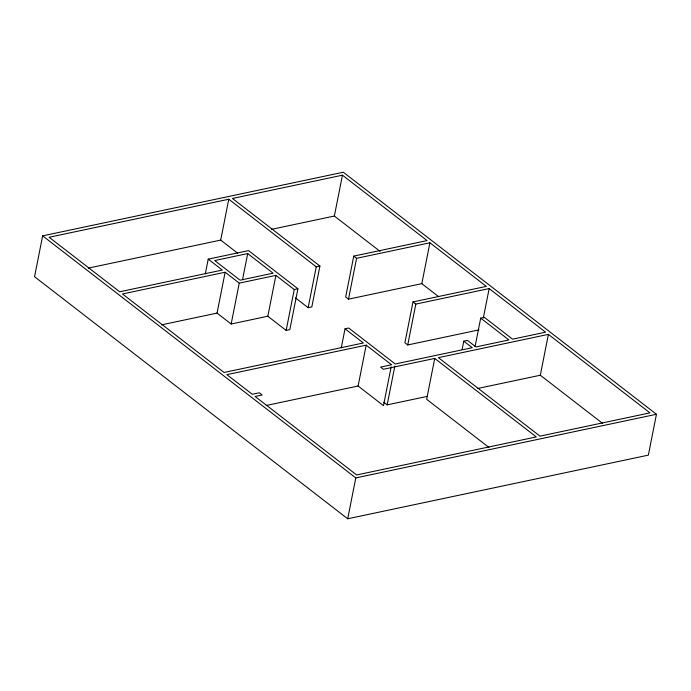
<?xml version="1.0" encoding="UTF-8"?>
<svg xmlns="http://www.w3.org/2000/svg" width="691" height="691" viewBox="0 0 691 691"><rect width="100%" height="100%" fill="white"/><g stroke="black" fill="none" stroke-linecap="round" stroke-linejoin="round"><path stroke-width="1.04" d="M42.643 235.856L34.55 276.72L347.703 518.777L648.357 455.144L656.45 414.28L343.297 172.223L42.643 235.856L355.796 477.913L656.45 414.28M205.313 273.817L208.216 259.142L248.553 250.608L297.916 288.769L289.831 329.633L286.16 330.41L267.823 316.236L231.157 324.001L217.052 313.092L161.53 324.848M237.678 253.226L220.697 240.105L228.79 199.233L49.13 237.263L119.655 291.783L222.321 270.051L208.216 259.142M217.052 313.092L225.145 272.228L122.48 293.96L224.039 372.466L363.371 342.978L345.034 328.804L341.302 347.659M231.157 324.001L239.25 283.137L225.145 272.228M242.515 279.76L247.706 253.562L214.702 260.55L240.097 280.175L273.092 273.195L247.706 253.562M267.823 316.236L275.916 275.372L239.25 283.137M286.16 330.41L294.254 289.546L275.916 275.372M438.664 296.664L421.821 283.647L348.489 299.168L345.664 296.983L353.757 256.119L427.09 240.598L342.451 175.177L232.461 198.464L319.916 266.061L311.822 306.925L308.151 307.702L316.245 266.838L228.79 199.233M380.067 251.369L334.358 216.041L342.451 175.177M348.489 299.168L356.582 258.304L353.757 256.119M391.166 366.878L383.488 405.643L358.102 386.019L366.195 345.155L226.864 374.643L252.258 394.267L259.306 392.782L262.131 394.958L255.074 396.453L356.642 474.959L536.302 436.928L434.734 358.422L383.401 369.288L380.586 367.111L391.581 364.779L366.195 345.155M347.703 518.777L355.796 477.913M427.237 396.384L387.159 404.874L394.837 366.1M356.582 258.304L429.914 242.783L486.334 286.394L413.002 301.915L404.909 342.779L407.733 344.956L478.967 329.883M407.733 344.956L415.827 304.092L413.002 301.915M421.821 283.647L429.914 242.783M434.734 358.422L426.649 399.294L488.952 447.448M462.124 349.551L463.782 341.164L467.453 340.387L475.918 346.934L508.913 339.946L480.703 318.136L475.097 346.433M483.346 317.912L489.159 288.57L415.827 304.092M602.612 423.393L540.31 375.23L548.404 334.366L438.405 357.653L539.965 436.151L649.963 412.873L548.404 334.366M88.318 268.117L220.697 240.105M271.503 229.343L334.358 216.041M316.245 266.838L319.916 266.061M294.254 289.546L297.916 288.769M345.034 328.804L348.705 328.026L395.252 364.002L472.247 347.711L463.782 341.164M480.703 318.136L484.365 317.368L512.584 339.169L545.579 332.19L489.159 288.57M266.268 405.462L358.102 386.019M477.455 388.541L540.31 375.23M295.42 297.856L308.151 307.702M383.773 402.257L387.159 404.874"/></g></svg>
